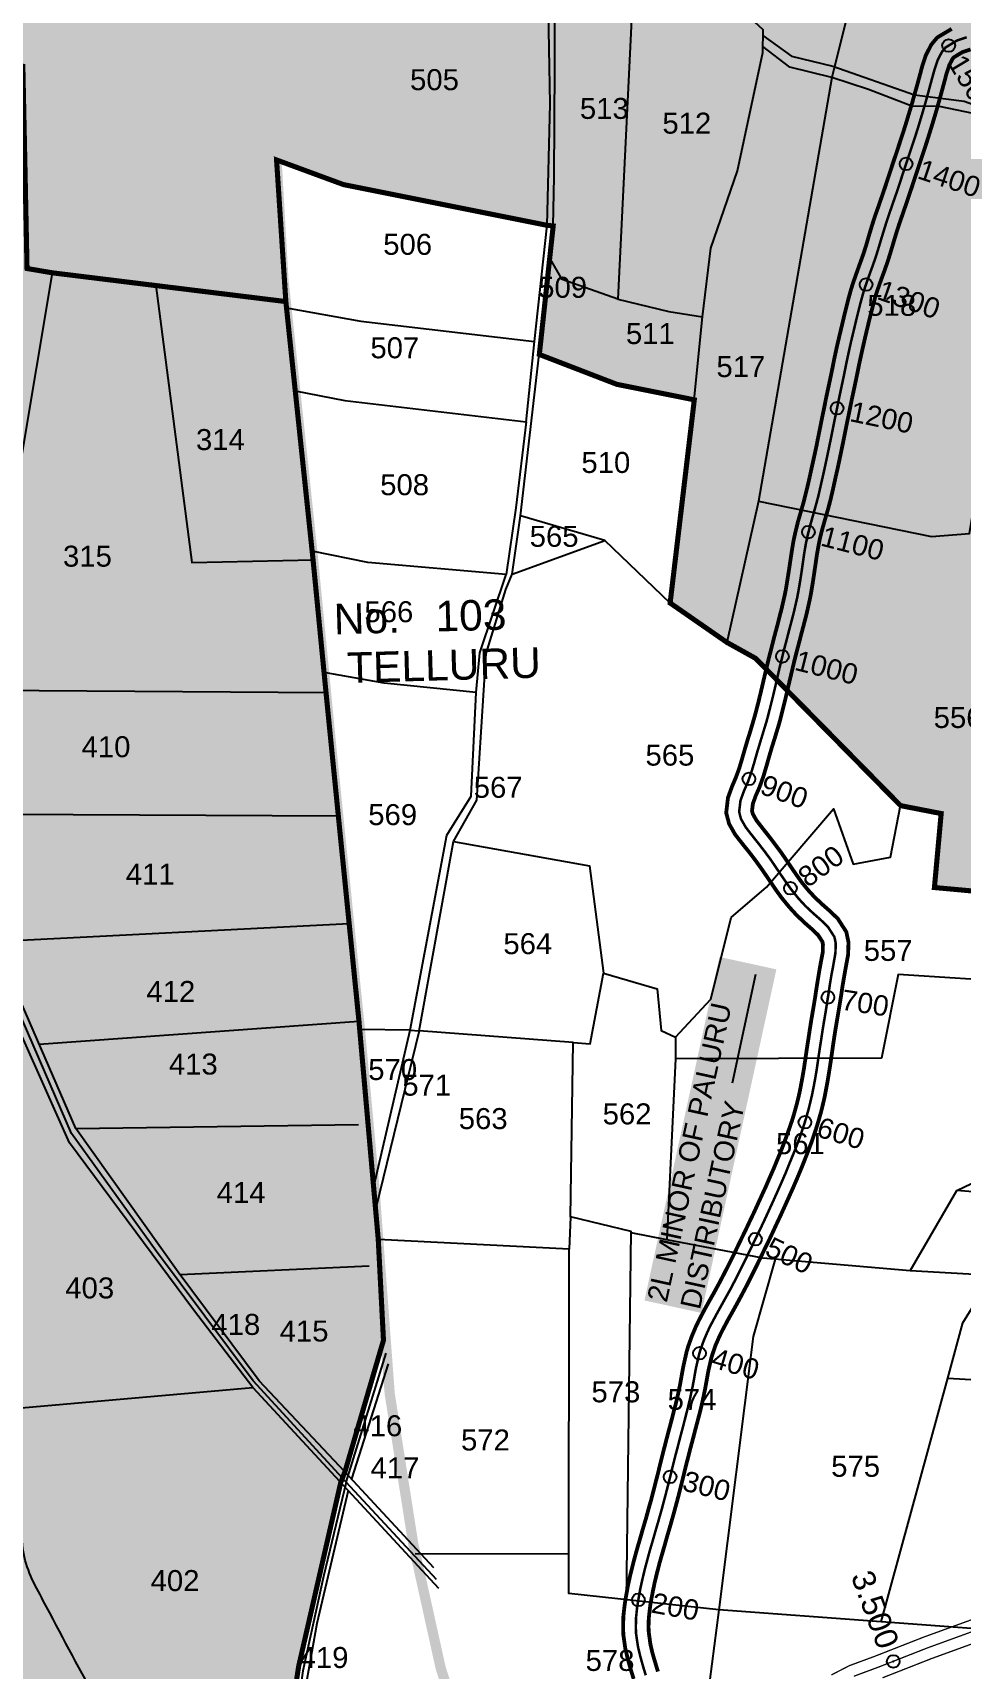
# Model space of a CAD drawing. Header units: inches. Extents: x 198958 to 218693, y 1596361 to 1611769.
# Drawn here: x 201588 to 202319, y 1604684 to 1605971 of the extents above; entities that cross this region are included whole.
import ezdxf
from ezdxf.enums import TextEntityAlignment as Align

# ---------------------------------------------------------------- set-up
doc = ezdxf.new("R2010")
doc.units = ezdxf.units.IN
doc.header["$LTSCALE"] = 15
doc.header["$MEASUREMENT"] = 0
doc.header["$PDMODE"] = 32
doc.header["$PDSIZE"] = 10
for name, pattern in [('ACAD_ISO02W100', [15, 12, -3]), ('ACAD_ISO03W100', [30, 12, -18]), ('HIDDEN2', [0.1875, 0.125, -0.0625])]:
    doc.linetypes.add(name, pattern=pattern)
for name, color, linetype in [('CANAL1', 7, 'Continuous'), ('CHANAGE', 1, 'Continuous'), ('CSMark', 72, 'Continuous'), ('PAPER SIZE', 5, 'Continuous'), ('PLOT NO', 7, 'Continuous'), ('PLOTS', 7, 'Continuous'), ('PLOTS NO', 7, 'Continuous'), ('ROADS', 1, 'Continuous'), ('STREAMS', 4, 'Continuous'), ('STRUCTURE', 5, 'Continuous'), ('text2', 7, 'Continuous'), ('VILLAGE BOUNDAY', 5, 'Continuous'), ('WUA-11', 3, 'Continuous')]:
    doc.layers.add(name, color=color, linetype=linetype)
doc.styles.get("Standard").update_dxf_attribs({"font": 'arial.ttf'})
doc.dimstyles.get("Standard").update_dxf_attribs({"dimtxt": 0.18, "dimasz": 0.18, "dimexe": 0.18, "dimexo": 0.0625, "dimgap": 0.09, "dimtad": 0, "dimtih": 1, "dimtoh": 1, "dimdec": 4, "dimzin": 0, "dimdsep": 46, "dimtxsty": 'Standard', "dimcen": 0.09, "dimadec": 0, "dimazin": 0, "dimtfac": 1, "dimtdec": 4, "dimtofl": 0, "dimtmove": 0, "dimatfit": 3, "dimfxl": 1, "dimtolj": 1, "dimtzin": 0, "dimarcsym": 0})
pattern_1 = [(45, (0, 0), (-0.088388347648, 0.088388347648), [])]

msp = doc.modelspace()

# ---------------------------------------------------------------- hatches: boundary and pattern name
at = {"layer": 'PLOTS NO', "true_color": 0x105689}
h = msp.add_hatch(color=146, dxfattribs=at)
h.dxf.hatch_style = 1
h.paths.add_polyline_path([(201787.6, 1605759.8), (201604.1, 1605782.4), (201584, 1605785.8), (201582.6, 1605854.4), (201580.7, 1605944.9), (201484.6, 1605960.8), (201386.5, 1605977), (201393.7, 1606089.6), (201229.7, 1606102.5), (201226.4, 1606220.5), (201220.2, 1606310), (201200.6, 1606363.3), (201204.8, 1606362.7), (201188.3, 1606431.2), (201137.8, 1606503.3), (201067.3, 1606524.9), (201035, 1606534.8), (201170.7, 1606508.5), (201286.5, 1606456.4), (201401.8, 1606405), (201503.4, 1606363.1), (201616.7, 1606309.7), (201761.7, 1606241.4), (201748.5, 1606525.3), (201738.6, 1606652.1), (201719.7, 1606886.8), (201718.9, 1606896.8), (201803.6, 1606925.7), (201916.9, 1606976.5), (201986.7, 1607005.4), (202011.7, 1607019), (202027.3, 1607025.6), (202048.8, 1607037.1), (202068.4, 1607038.6), (202104.1, 1607051.4), (202135.2, 1607062.5), (202172.8, 1607084.4), (202196.4, 1607095.5), (202254.2, 1607113.6), (202375.2, 1607155), (202495, 1607153.4), (202495.1, 1607161.4), (202500, 1607160.7), (202540, 1607155.1), (202597.5, 1607147.1), (202627.4, 1607068.6), (202665.9, 1606941.4), (202663.7, 1606830.3), (202669.9, 1606776.6), (202663.8, 1606776.6), (202665, 1606747.4), (202668.4, 1606667.2), (202674, 1606534.4), (202672.8, 1606525.1), (202694.9, 1606525.1), (202687.6, 1606455.7), (202453.8, 1606473.9), (202462.8, 1606416.6), (202476.2, 1606358.6), (202470.6, 1606359.2), (202402, 1606379.9), (202402.9, 1606314.9), (202402.3, 1606241.9), (202394.1, 1606245.1), (202387.8, 1606148.9), (202381.7, 1606056.4), (202370.7, 1605888.9), (202395.2, 1605871.6), (202417.5, 1605853.1), (202455.3, 1605827.5), (202458.6, 1605825.3), (202458.7, 1605826), (202533.7, 1605822.6), (202648.9, 1605813.1), (202757.2, 1605798.6), (202776.7, 1605796.1), (202838, 1605788), (202854.1, 1605783.7), (202865.4, 1605780.7), (202862.8, 1605775.3), (202814.5, 1605674.5), (202703.5, 1605443), (202663.1, 1605365.1), (202637.5, 1605324.3), (202574.9, 1605182.9), (202570.3, 1605176), (202551.3, 1605139.5), (202485, 1605149.1), (202461.4, 1605159.5), (202429.7, 1605173.2), (202420.2, 1605168.2), (202419.4, 1605270.9), (202368.9, 1605292.4), (202297.8, 1605298.9), (202303.1, 1605357.1), (202271.2, 1605363.3), (202157.1, 1605479.2), (202134.6, 1605491.7), (202089.9, 1605522.7), (202108.9, 1605682.5), (202048, 1605694.7), (201987, 1605718.2), (201997.9, 1605819.3), (201993.1, 1605819.8), (201833, 1605851.8), (201780.3, 1605871.2)])
at = {"layer": 'PLOTS NO', "true_color": 0xa953a0}
h = msp.add_hatch(dxfattribs=at)
h.set_pattern_fill('ANSI31', color=215)
h.set_pattern_definition(pattern_1)
h.paths.add_polyline_path([(200669.6, 1604725.3), (200640, 1604936.4), (200614.1, 1604990.9), (200612.5, 1604994.4), (200594.5, 1605001.7), (200603, 1605040.8), (200630.5, 1605092.8), (200634.7, 1605141.6), (200620.4, 1605231.6), (200664.8, 1605183.8), (200661.9, 1605224.7), (200654.7, 1605292.6), (200630.9, 1605332.3), (200626.2, 1605369.8), (200599.5, 1605459.7), (200586.1, 1605543), (200576.3, 1605581.9), (200579, 1605637.5), (200607.6, 1605709.2), (200597.8, 1605812), (200604.8, 1605829.6), (200609.9, 1605897.4), (200594.7, 1605947.7), (200584.1, 1606001.2), (200567.7, 1606040.7), (200617.8, 1606151.4), (200637.8, 1606194.2), (200684.9, 1606400.6), (200697.3, 1606443.9), (200717.7, 1606460.5), (200794.9, 1606451.2), (200840.6, 1606445.7), (200869.3, 1606442.3), (200876.6, 1606441.4), (200968.2, 1606525.2), (200995.3, 1606528.8), (201055.4, 1606489.3), (201076, 1606474.4), (201096.6, 1606443.9), (201109.1, 1606428.3), (201137.5, 1606424), (201162.3, 1606401.6), (201191.7, 1606369.5), (201194.7, 1606366.9), (201187, 1606365), (201204.8, 1606362.7), (201220.2, 1606310), (201226.4, 1606220.5), (201229.7, 1606102.5), (201393.7, 1606089.6), (201386.5, 1605977), (201484.6, 1605960.8), (201580.7, 1605944.9), (201582.6, 1605854.4), (201584, 1605785.8), (201604.1, 1605782.4), (201685.4, 1605772.4), (201787.6, 1605759.8), (201809, 1605556.7), (201819.2, 1605452.3), (201828.9, 1605355.2), (201845.1, 1605193.9), (201860.3, 1605022), (201864.4, 1604942.8), (201834.1, 1604839.4), (201830.8, 1604830.9), (201797.7, 1604686.4), (201779.7, 1604569.4), (201777.7, 1604555.9), (201763, 1604460.3), (201760.4, 1604436.4), (201730.7, 1604444.1), (201633.8, 1604464.2), (201593.5, 1604474.7), (201530.4, 1604501.6), (201487.4, 1604520.6), (201462.8, 1604544.5), (201407.3, 1604652.3), (201295.4, 1604657.7), (201263.6, 1604661.7), (201219.8, 1604668.1), (201071.5, 1604695.1), (200985.8, 1604699.4), (200828, 1604719.1), (200809.3, 1604701.4)])
at = {"layer": 'PLOTS NO', "true_color": 0x58ba48}
h = msp.add_hatch(dxfattribs=at)
h.set_pattern_fill('ANSI31', color=85)
h.set_pattern_definition(pattern_1)
edge = h.paths.add_edge_path()
edge.add_line((200568.4, 1603728.4), (200599.9, 1603803.1))
edge.add_line((200599.9, 1603803.1), (200602.9, 1603808.1))
edge.add_line((200602.9, 1603808.1), (200604.8, 1603818.3))
edge.add_line((200604.8, 1603818.3), (200605.2, 1603826.2))
edge.add_line((200605.2, 1603826.2), (200599.4, 1603856.3))
edge.add_line((200599.4, 1603856.3), (200605.3, 1603899.6))
edge.add_line((200605.3, 1603899.6), (200606.4, 1603911.4))
edge.add_line((200606.4, 1603911.4), (200602.4, 1603918.7))
edge.add_line((200602.4, 1603918.7), (200599.7, 1603920.5))
edge.add_line((200599.7, 1603920.5), (200604.4, 1603941.5))
edge.add_line((200604.4, 1603941.5), (200583, 1604238.1))
edge.add_line((200583, 1604238.1), (200575.4, 1604251.6))
edge.add_line((200575.4, 1604251.6), (200577.2, 1604319.7))
edge.add_line((200577.2, 1604319.7), (200581.1, 1604320.3))
edge.add_line((200581.1, 1604320.3), (200586.9, 1604388.9))
edge.add_line((200586.9, 1604388.9), (200530.5, 1604393.4))
edge.add_line((200530.5, 1604393.4), (200534.8, 1604492.6))
edge.add_line((200534.8, 1604492.6), (200533.6, 1604593.1))
edge.add_line((200533.6, 1604593.1), (200548.7, 1604743.6))
edge.add_line((200548.7, 1604743.6), (200642.5, 1604729.9))
edge.add_line((200642.5, 1604729.9), (200809.3, 1604701.4))
edge.add_line((200809.3, 1604701.4), (200828, 1604719.1))
edge.add_line((200828, 1604719.1), (200985.8, 1604699.4))
edge.add_line((200985.8, 1604699.4), (201071.5, 1604695.1))
edge.add_line((201071.5, 1604695.1), (201294.6, 1604657.1))
edge.add_line((201294.6, 1604657.1), (201407.8, 1604653.1))
edge.add_line((201407.8, 1604653.1), (201463.1, 1604545))
edge.add_line((201463.1, 1604545), (201486.8, 1604520.1))
edge.add_line((201486.8, 1604520.1), (201528, 1604502.3))
edge.add_line((201528, 1604502.3), (201591.6, 1604474.8))
edge.add_line((201591.6, 1604474.8), (201726.6, 1604446.5))
edge.add_line((201726.6, 1604446.5), (201763.4, 1604425))
edge.add_line((201763.4, 1604425), (201789.3, 1604412.9))
edge.add_line((201789.3, 1604412.9), (201800.5, 1604311.8))
edge.add_line((201800.5, 1604311.8), (201799.4, 1604302.4))
edge.add_line((201799.4, 1604302.4), (201751.4, 1604314.8))
edge.add_line((201751.4, 1604314.8), (201724, 1604196.8))
edge.add_line((201724, 1604196.8), (201716, 1604170))
edge.add_line((201716, 1604170), (201681.1, 1604176.1))
edge.add_line((201681.1, 1604176.1), (201672.4, 1604106.5))
edge.add_line((201672.4, 1604106.5), (201662.3, 1604050.7))
edge.add_line((201662.3, 1604050.7), (201653.4, 1603998.3))
edge.add_line((201653.4, 1603998.3), (201619, 1603953))
edge.add_line((201619, 1603953), (201598.9, 1603888.4))
edge.add_line((201598.9, 1603888.4), (201566.6, 1603764.8))
edge.add_line((201566.6, 1603764.8), (201410.8, 1603786.7))
edge.add_line((201410.8, 1603786.7), (201393.5, 1603788.6))
edge.add_line((201393.5, 1603788.6), (201301.3, 1603808.7))
edge.add_line((201301.3, 1603808.7), (201301.2, 1603808.7))
edge.add_line((201301.2, 1603808.7), (201296.7, 1603810.5))
edge.add_line((201296.7, 1603810.5), (201265.4, 1603823))
edge.add_line((201265.4, 1603823), (201093.8, 1603860.6))
edge.add_line((201093.8, 1603860.6), (201018.6, 1603873.6))
edge.add_line((201018.6, 1603873.6), (201004.8, 1603774.2))
edge.add_line((201004.8, 1603774.2), (200996.4, 1603705.2))
edge.add_line((200996.4, 1603705.2), (200932.1, 1603710.4))
edge.add_line((200932.1, 1603710.4), (200921.2, 1603693.4))
edge.add_line((200921.2, 1603693.4), (200569.6, 1603729.8))

# ---------------------------------------------------------------- linework, layer by layer
at = {"layer": 'CANAL1', "color": 200, "linetype": 'ByBlock', "ltscale": 40, "const_width": 3}
for points in [[(202061.2, 1604676.4), (202058.6, 1604684.9), (202056.7, 1604691.7), (202054.7, 1604699.9), (202053.1, 1604711.1), (202052.9, 1604717), (202053.1, 1604725.4), (202054, 1604733.7), (202054.7, 1604738.5), (202056.7, 1604749.7), (202058.4, 1604757.5), (202060.3, 1604765.2), (202062.3, 1604772.9), (202064.4, 1604780.4), (202066.6, 1604787.9), (202068.7, 1604795.3), (202070.9, 1604802.7), (202073.5, 1604812.2), (202075, 1604817.4), (202076.9, 1604824.8), (202078.8, 1604832.2), (202080.7, 1604839.7), (202082.5, 1604847.2), (202084.4, 1604854.7), (202085.9, 1604860.5), (202088.3, 1604869.8), (202090.3, 1604877.2), (202092.2, 1604884.6), (202094.1, 1604892), (202095.9, 1604899.3), (202097.8, 1604908.4), (202098.8, 1604914.1), (202100.2, 1604921.9), (202102.8, 1604933.5), (202104.1, 1604938), (202106.9, 1604945.8), (202110.1, 1604953.4), (202112.6, 1604958.6), (202117.5, 1604967.9), (202121.3, 1604974.7), (202124.8, 1604980.9), (202128.7, 1604988.1), (202132.2, 1604994.8), (202135.7, 1605001.6), (202139.1, 1605008.4), (202142.4, 1605015.3), (202147.1, 1605025), (202149.1, 1605029.1), (202152.4, 1605036.1), (202155.7, 1605043), (202158.9, 1605050), (202162.1, 1605057), (202165.3, 1605063.9), (202168.3, 1605070.9), (202171.4, 1605077.9), (202174.3, 1605085), (202177.5, 1605092.7), (202179.9, 1605099.1), (202182.5, 1605106.1), (202185.8, 1605115.6), (202187.2, 1605120.2), (202189.2, 1605127.4), (202191, 1605134.6), (202191.9, 1605138.6), (202193.9, 1605149.2), (202195.2, 1605156.7), (202196.3, 1605164.2), (202197.4, 1605171.8), (202198.6, 1605179.5), (202199.8, 1605187.5), (202201, 1605195), (202202.3, 1605202.6), (202203.9, 1605212.2), (202204.7, 1605217.6), (202205.9, 1605225.2), (202207.2, 1605233), (202207.9, 1605237.1), (202210, 1605248.2), (202210.1, 1605254), (202209.7, 1605256.3), (202206.2, 1605261.6), (202201.5, 1605266.1), (202195.9, 1605271), (202189.3, 1605277.3), (202183.7, 1605283.4), (202177.7, 1605290.7), (202173.7, 1605296.2), (202169.2, 1605302.8), (202163.2, 1605311.6), (202160.6, 1605315.3), (202156.3, 1605321.2), (202151.7, 1605327.2), (202148.5, 1605331.1), (202141.1, 1605340.5), (202136.3, 1605349), (202134, 1605357.6), (202135.4, 1605369.6), (202138.6, 1605378.4), (202141.7, 1605385.7), (202144.3, 1605392.8), (202146.4, 1605399.8), (202148.9, 1605408.6), (202150.7, 1605414.6), (202153, 1605421.9), (202156.1, 1605432.5), (202157.2, 1605436.5), (202159.1, 1605443.8), (202160.9, 1605451.2), (202162.1, 1605456.3), (202164.4, 1605466.2), (202166.2, 1605473.8), (202167.9, 1605480.7), (202170, 1605488.9), (202171.9, 1605496.4), (202174.2, 1605505), (202175.8, 1605511.3), (202177.7, 1605518.7), (202180, 1605528.8), (202180.9, 1605533.2), (202182.1, 1605540.6), (202183.3, 1605548.1), (202184, 1605552.9), (202185.6, 1605563.5), (202186.9, 1605571.4), (202188.4, 1605578.3), (202190.6, 1605587.2), (202192.8, 1605594.7), (202195.1, 1605602.8), (202196.7, 1605609.3), (202198.5, 1605616.7), (202200.7, 1605626.6), (202201.8, 1605631.6), (202203.5, 1605639.2), (202205.1, 1605646.7), (202205.9, 1605650.9), (202208.1, 1605661.7), (202209.6, 1605669.3), (202210.9, 1605675.4), (202212.7, 1605684.5), (202214.3, 1605692), (202216, 1605699.9), (202217.5, 1605707.1), (202219, 1605714.7), (202221.1, 1605724.5), (202222.4, 1605730), (202224.2, 1605737.6), (202226, 1605745.1), (202226.9, 1605749.1), (202229.7, 1605760.3), (202231.8, 1605768), (202233.6, 1605773.9), (202236.9, 1605783.3), (202239.5, 1605790.5), (202242, 1605797.5), (202244.3, 1605804.7), (202246.4, 1605812.1), (202249.2, 1605821.3), (202251.1, 1605827.1), (202253.7, 1605834.5), (202257.4, 1605845.2), (202258.7, 1605849), (202261.1, 1605856.3), (202263.5, 1605863.6), (202265.2, 1605868.8), (202268.4, 1605878.3), (202270.8, 1605885.6), (202273.1, 1605892.5), (202275.5, 1605900.2), (202277.7, 1605907.5), (202280.3, 1605916.1), (202281.9, 1605922), (202284, 1605929.3), (202286.9, 1605940), (202288.2, 1605944.9), (202291, 1605953.5), (202295.4, 1605962), (202300, 1605967.5), (202311.4, 1605974.3)], [(202080.3, 1604682.2), (202077.8, 1604690.5), (202076, 1604696.7), (202074.4, 1604703.6), (202073.1, 1604713), (202072.9, 1604717.1), (202073.1, 1604724.1), (202073.9, 1604731.2), (202074.4, 1604735.3), (202076.4, 1604745.8), (202077.9, 1604753), (202079.7, 1604760.3), (202081.6, 1604767.7), (202083.7, 1604775), (202085.8, 1604782.3), (202087.9, 1604789.8), (202090.1, 1604797.2), (202092.8, 1604806.8), (202094.3, 1604812.3), (202096.3, 1604819.8), (202098.2, 1604827.4), (202100.1, 1604834.9), (202101.9, 1604842.4), (202103.8, 1604849.8), (202105.2, 1604855.4), (202107.7, 1604864.7), (202109.6, 1604872.1), (202111.6, 1604879.6), (202113.6, 1604887.2), (202115.4, 1604894.9), (202117.4, 1604904.5), (202118.5, 1604910.5), (202119.8, 1604917.9), (202122.2, 1604928.5), (202123.2, 1604931.8), (202125.5, 1604938.6), (202128.4, 1604945.2), (202130.5, 1604949.6), (202135.1, 1604958.3), (202138.8, 1604964.9), (202142.3, 1604971.2), (202146.3, 1604978.6), (202150, 1604985.6), (202153.5, 1604992.6), (202157, 1604999.5), (202160.4, 1605006.5), (202165.1, 1605016.3), (202167.2, 1605020.5), (202170.5, 1605027.5), (202173.8, 1605034.6), (202177.1, 1605041.6), (202180.3, 1605048.7), (202183.5, 1605055.8), (202186.7, 1605062.9), (202189.8, 1605070.1), (202192.8, 1605077.3), (202196, 1605085.3), (202198.6, 1605091.9), (202201.4, 1605099.4), (202204.8, 1605109.4), (202206.4, 1605114.6), (202208.6, 1605122.3), (202210.5, 1605130.1), (202211.5, 1605134.5), (202213.6, 1605145.7), (202214.9, 1605153.5), (202216.1, 1605161.2), (202217.2, 1605168.9), (202218.3, 1605176.5), (202219.5, 1605184.4), (202220.7, 1605191.7), (202222, 1605199.3), (202223.6, 1605209), (202224.5, 1605214.5), (202225.6, 1605222), (202226.9, 1605229.5), (202227.6, 1605233.5), (202229.9, 1605246.1), (202230.2, 1605255.8), (202228.5, 1605264), (202221.8, 1605274.4), (202215, 1605280.9), (202209.3, 1605285.9), (202203.6, 1605291.3), (202198.8, 1605296.5), (202193.5, 1605302.9), (202190, 1605307.8), (202185.7, 1605314), (202179.6, 1605323), (202176.9, 1605326.9), (202172.2, 1605333.2), (202167.4, 1605339.5), (202164.2, 1605343.5), (202157.8, 1605351.7), (202155, 1605356.7), (202154.3, 1605359.1), (202155, 1605364.9), (202157.2, 1605371), (202160.4, 1605378.3), (202163.3, 1605386.5), (202165.6, 1605394.2), (202168.1, 1605403), (202169.8, 1605408.8), (202172.1, 1605416.1), (202175.4, 1605427), (202176.6, 1605431.3), (202178.5, 1605438.9), (202180.4, 1605446.6), (202181.6, 1605451.7), (202183.9, 1605461.6), (202185.7, 1605469.1), (202187.3, 1605475.9), (202189.3, 1605483.9), (202191.3, 1605491.4), (202193.5, 1605499.9), (202195.2, 1605506.3), (202197.2, 1605514), (202199.6, 1605524.7), (202200.6, 1605529.6), (202201.9, 1605537.4), (202203.1, 1605545.2), (202203.8, 1605550), (202205.3, 1605560.4), (202206.6, 1605567.7), (202207.8, 1605573.8), (202209.9, 1605582), (202212, 1605589.3), (202214.4, 1605597.5), (202216.2, 1605604.5), (202218, 1605612.2), (202220.2, 1605622.3), (202221.4, 1605627.4), (202223, 1605634.9), (202224.6, 1605642.5), (202225.5, 1605646.9), (202227.7, 1605657.8), (202229.2, 1605665.3), (202230.5, 1605671.4), (202232.3, 1605680.4), (202233.9, 1605687.9), (202235.6, 1605695.9), (202237.1, 1605703.1), (202238.6, 1605710.6), (202240.7, 1605720.2), (202241.9, 1605725.5), (202243.6, 1605733), (202245.4, 1605740.4), (202246.3, 1605744.3), (202249.1, 1605755.3), (202251, 1605762.5), (202252.6, 1605767.7), (202255.7, 1605776.5), (202258.4, 1605783.8), (202261, 1605791.2), (202263.4, 1605798.9), (202265.6, 1605806.3), (202268.3, 1605815.3), (202270.1, 1605820.8), (202272.6, 1605828), (202276.3, 1605838.7), (202277.6, 1605842.7), (202280.1, 1605850), (202282.5, 1605857.4), (202284.2, 1605862.5), (202287.4, 1605872), (202289.8, 1605879.3), (202292.1, 1605886.3), (202294.6, 1605894.3), (202296.9, 1605901.8), (202299.5, 1605910.5), (202301.2, 1605916.6), (202303.3, 1605924.1), (202306.2, 1605934.8), (202307.3, 1605939.1), (202309.5, 1605945.8), (202312.2, 1605950.9), (202313.2, 1605952), (202319.8, 1605956), (202326.2, 1605958.1)]]:
    msp.add_lwpolyline(points, dxfattribs=at)
at = {"layer": 'CANAL1', "color": 1, "linetype": 'HIDDEN2', "ltscale": 40, "const_width": 2}
msp.add_lwpolyline([(202070.7, 1604679.3), (202068.2, 1604687.7), (202066.4, 1604694.2), (202064.6, 1604701.7), (202063.1, 1604712), (202062.9, 1604717), (202063.1, 1604724.7), (202063.9, 1604732.5), (202064.6, 1604736.9), (202066.5, 1604747.7), (202068.2, 1604755.3), (202070, 1604762.8), (202072, 1604770.3), (202074, 1604777.7), (202076.2, 1604785.1), (202078.3, 1604792.5), (202080.5, 1604800), (202083.2, 1604809.5), (202084.6, 1604814.8), (202086.6, 1604822.3), (202088.5, 1604829.8), (202090.4, 1604837.3), (202092.2, 1604844.8), (202094.1, 1604852.3), (202095.6, 1604857.9), (202098, 1604867.2), (202100, 1604874.7), (202101.9, 1604882.1), (202103.8, 1604889.6), (202105.6, 1604897.1), (202107.6, 1604906.5), (202108.7, 1604912.3), (202110, 1604919.9), (202112.5, 1604931), (202113.6, 1604934.9), (202116.2, 1604942.2), (202119.2, 1604949.3), (202121.5, 1604954.1), (202126.3, 1604963.1), (202130, 1604969.8), (202133.5, 1604976.1), (202137.5, 1604983.3), (202141.1, 1604990.2), (202144.6, 1604997.1), (202148, 1605004), (202151.4, 1605010.9), (202156.1, 1605020.6), (202158.1, 1605024.8), (202161.5, 1605031.8), (202164.8, 1605038.8), (202168, 1605045.8), (202171.2, 1605052.8), (202174.4, 1605059.9), (202177.5, 1605066.9), (202180.6, 1605074), (202183.5, 1605081.2), (202186.7, 1605089), (202189.3, 1605095.5), (202192, 1605102.7), (202195.3, 1605112.5), (202196.8, 1605117.4), (202198.9, 1605124.8), (202200.7, 1605132.3), (202201.7, 1605136.6), (202203.8, 1605147.5), (202205.1, 1605155.1), (202206.2, 1605162.7), (202207.3, 1605170.3), (202208.5, 1605178), (202209.7, 1605185.9), (202210.9, 1605193.3), (202212.2, 1605200.9), (202213.7, 1605210.6), (202214.6, 1605216.1), (202215.7, 1605223.6), (202217, 1605231.3), (202217.8, 1605235.3), (202219.9, 1605247.2), (202220.2, 1605254.9), (202219.1, 1605260.1), (202214, 1605268), (202208.3, 1605273.5), (202202.6, 1605278.5), (202196.4, 1605284.3), (202191.2, 1605289.9), (202185.6, 1605296.8), (202181.8, 1605302), (202177.4, 1605308.4), (202171.4, 1605317.3), (202168.8, 1605321.1), (202164.3, 1605327.2), (202159.5, 1605333.4), (202156.4, 1605337.3), (202149.5, 1605346.1), (202145.6, 1605352.9), (202144.2, 1605358.4), (202145.2, 1605367.2), (202147.9, 1605374.7), (202151.1, 1605382), (202153.8, 1605389.6), (202156, 1605397), (202158.5, 1605405.8), (202160.3, 1605411.7), (202162.5, 1605419), (202165.8, 1605429.8), (202166.9, 1605433.9), (202168.8, 1605441.4), (202170.7, 1605448.9), (202171.9, 1605454), (202174.2, 1605463.9), (202175.9, 1605471.4), (202177.6, 1605478.3), (202179.6, 1605486.4), (202181.6, 1605493.9), (202183.8, 1605502.5), (202185.5, 1605508.8), (202187.4, 1605516.3), (202189.8, 1605526.7), (202190.7, 1605531.4), (202192, 1605539), (202193.2, 1605546.6), (202193.9, 1605551.4), (202195.4, 1605561.9), (202196.7, 1605569.6), (202198.1, 1605576), (202200.3, 1605584.6), (202202.4, 1605592), (202204.7, 1605600.2), (202206.5, 1605606.9), (202208.2, 1605614.4), (202210.5, 1605624.5), (202211.6, 1605629.5), (202213.2, 1605637), (202214.8, 1605644.6), (202215.7, 1605648.9), (202217.9, 1605659.7), (202219.4, 1605667.3), (202220.7, 1605673.4), (202222.5, 1605682.4), (202224.1, 1605690), (202225.8, 1605697.9), (202227.3, 1605705.1), (202228.8, 1605712.7), (202230.9, 1605722.4), (202232.1, 1605727.8), (202233.9, 1605735.3), (202235.7, 1605742.8), (202236.6, 1605746.7), (202239.4, 1605757.8), (202241.4, 1605765.2), (202243.1, 1605770.8), (202246.3, 1605779.9), (202248.9, 1605787.1), (202251.5, 1605794.4), (202253.8, 1605801.8), (202256, 1605809.2), (202258.8, 1605818.3), (202260.6, 1605823.9), (202263.1, 1605831.3), (202266.8, 1605842), (202268.2, 1605845.8), (202270.6, 1605853.2), (202273, 1605860.5), (202274.7, 1605865.7), (202277.9, 1605875.2), (202280.3, 1605882.5), (202282.6, 1605889.4), (202285.1, 1605897.2), (202287.3, 1605904.6), (202289.9, 1605913.3), (202291.6, 1605919.3), (202293.6, 1605926.7), (202296.5, 1605937.4), (202297.8, 1605942), (202300.3, 1605949.6), (202303.8, 1605956.4), (202306.6, 1605959.7), (202315.6, 1605965.2), (202323.2, 1605967.7)], dxfattribs=at)
at = {"layer": 'CANAL1', "color": 200, "const_width": 1}
for points in [[(202216.7, 1604679.5), (202230.8, 1604686.8), (202250.6, 1604694.1), (202289.1, 1604709.2), (202332.9, 1604725.1)], [(202216.7, 1604679.5), (202230.8, 1604686.8), (202250.6, 1604694.1), (202289.1, 1604709.2), (202332.9, 1604725.1)], [(202257, 1604677.3), (202295.5, 1604692.4), (202339, 1604708.2)], [(202257, 1604677.3), (202295.5, 1604692.4), (202339, 1604708.2)]]:
    msp.add_lwpolyline(points, dxfattribs=at)
at = {"layer": 'CANAL1', "color": 1, "linetype": 'HIDDEN2', "ltscale": 4, "const_width": 1}
msp.add_lwpolyline([(202234.4, 1604678.5), (202253.8, 1604685.7), (202292.3, 1604700.8), (202336, 1604716.7)], dxfattribs=at)
msp.add_lwpolyline([(202234.4, 1604678.5), (202253.8, 1604685.7), (202292.3, 1604700.8), (202336, 1604716.7)], dxfattribs=at)
at = {"layer": 'CHANAGE'}
for p in [(202309, 1605961.2), (202275.5, 1605868.1), (202244, 1605773.2), (202221.2, 1605675.9), (202198.7, 1605578.5), (202178.2, 1605480.7), (202151.9, 1605384.3), (202184.5, 1605298.3), (202214, 1605212.5), (202195.9, 1605114.3), (202156.9, 1605022.3), (202113, 1604932.6), (202089.9, 1604835.3), (202064.9, 1604738.6)]:
    msp.add_point(p, dxfattribs=at)
at = {"layer": 'PLOTS'}
for points in [[(201892.6, 1605186.1), (201919.5, 1605335.2), (201937.9, 1605367.7), (201945.3, 1605483.1), (201960.7, 1605533.3), (201965.7, 1605545.3), (201972.2, 1605591.4), (201987, 1605718.2), (201995.7, 1605793.2), (201997.9, 1605819.3), (201998.8, 1605858), (201999.1, 1605944.4), (201999.4, 1606018.2), (202034, 1606069.7), (202048.6, 1606100.2), (202069.8, 1606204.2), (202081.8, 1606245.5), (202111, 1606371.5), (202133.1, 1606436.2), (202161, 1606517.6)], [(201976.7, 1605665), (201983.2, 1605728.5), (201993.1, 1605819.8), (201995.5, 1605915.3), (201993.9, 1606002.7), (201994.1, 1606021.4), (202034.4, 1606080.2), (202043.2, 1606100.8), (202062.7, 1606195.9), (202070.9, 1606223.5), (202078.3, 1606248.1), (202090.2, 1606309.4), (202101.4, 1606382.6), (202134.5, 1606464), (202148.9, 1606517.6)], [(202303.1, 1606201.5), (202275.3, 1606170.1), (202217, 1605936.1), (202184, 1605944.3), (202162.9, 1605960.5)], [(202048.7, 1605761.8), (202088.8, 1605752), (202115.3, 1605747.7), (202121.9, 1605801.8), (202142.8, 1605862.7), (202162.8, 1605955.7), (202163, 1605973.5), (202146.6, 1605988.8), (202120.3, 1606046.4)], [(202060.9, 1606008.8), (202048.7, 1605761.8), (202005, 1605777.1), (201995.7, 1605793.2)], [(202162.9, 1605969.1), (202185.4, 1605952.9), (202218, 1605945), (202282.2, 1605922.4), (202321.1, 1605917.4), (202348.3, 1605907.8), (202370.7, 1605888.9), (202395.2, 1605871.6), (202417.5, 1605853.1), (202458.6, 1605825.3), (202457.5, 1605679.9), (202459.2, 1605514.9), (202477, 1605424.3), (202492.6, 1605364.7), (202522.7, 1605278.6), (202550.3, 1605221), (202590.6, 1605158.5), (202622.8, 1605110.1)], [(202217, 1605936.1), (202159.5, 1605602.7), (202134.6, 1605491.7), (202089.9, 1605522.7), (202038.5, 1605571.9), (201972.2, 1605591.4)], [(202159.5, 1605602.7), (202295.5, 1605574.9), (202325.3, 1605577.3), (202349.2, 1605723.4), (202355.4, 1605895.1), (202342.2, 1605904.8), (202301.9, 1605913.3), (202280.1, 1605913.5), (202246, 1605926.6), (202217, 1605936.1)], [(201780.3, 1605871.2), (201833, 1605851.8), (201993.1, 1605819.8)], [(201788.1, 1605755), (201846.7, 1605744.4), (201983.2, 1605728.5)], [(202108.9, 1605682.5), (202115.3, 1605747.7)], [(201987, 1605718.2), (202048, 1605694.7), (202108.9, 1605682.5), (202089.9, 1605522.7)], [(201795, 1605689.5), (201833.9, 1605682.1), (201976.7, 1605665.1), (201968.5, 1605597.6), (201960.8, 1605545)], [(201965.7, 1605545.3), (202038.5, 1605571.9)], [(201937.4, 1605452.2), (201940.2, 1605483.6), (201960.8, 1605545), (201852.2, 1605554.6), (201808.4, 1605563.5)], [(202094.1, 1605181.1), (202121.9, 1605211.1), (202137.8, 1605275.3), (202165.6, 1605299.2), (202218.3, 1605360.8), (202233.9, 1605317.4), (202263.2, 1605322.7), (202271.2, 1605363.3), (202157.1, 1605479.2), (202134.6, 1605491.7)], [(201885.3, 1605186.8), (201914.3, 1605340), (201933.5, 1605370.8), (201937.4, 1605452.2), (201865, 1605459.6), (201817.7, 1605468.1)], [(202271.2, 1605363.3), (202303.1, 1605357.1), (202297.8, 1605298.9), (202368.9, 1605292.4), (202419.4, 1605270.9), (202420.3, 1605371.2), (202482.9, 1605361.7), (202487.4, 1605361.1)], [(201919.5, 1605335.2), (202026.4, 1605315.9), (202037.4, 1605231.6)], [(202013.6, 1605177), (202027, 1605176), (202037.4, 1605231.6), (202079.8, 1605219.2), (202082.8, 1605186.4), (202094.1, 1605181.1), (202094, 1605164.1)], [(202278.6, 1604997.3), (202315.4, 1605060.6), (202338.6, 1605071.7), (202366.7, 1605101.9), (202376, 1605119), (202389.5, 1605172.6), (202389.7, 1605197.4), (202367, 1605224.1), (202269.3, 1605230.4), (202256.1, 1605164.6), (202094, 1605164.1), (202087.3, 1605021.8)], [(201857.1, 1605064.9), (201885.3, 1605186.8), (201845.8, 1605187.1)], [(202011.5, 1605039.8), (202013.6, 1605177), (201892.6, 1605186.1), (201858.4, 1605046.7)], [(201885.3, 1605186.8), (201892.6, 1605186.1)], [(202516.8, 1605053.6), (202480.5, 1605010.7), (202377.5, 1605055.4), (202315.4, 1605060.6)], [(202055.5, 1604738.7), (202059.2, 1605028.4), (202011.5, 1605039.8), (202010.6, 1605014.4)], [(202255.9, 1604721.3), (202308.3, 1604913), (202320.2, 1604956.5), (202343.3, 1604993.8), (202278.6, 1604997.3), (202162.7, 1605007.3), (202087.3, 1605021.8), (202059.2, 1605027.2)], [(202128.3, 1604730.8), (202010.3, 1604743.6), (202010.6, 1605014.4), (201860.3, 1605022)], [(202172.4, 1605006.5), (202155.2, 1604945.8), (202128.3, 1604730.8)], [(202308.3, 1604913), (202380.9, 1604908.9), (202444.9, 1604880.1), (202439.4, 1604805.3)], [(201889.4, 1604775.1), (202010.3, 1604774.9)], [(202417, 1604704.3), (202383.6, 1604711.8), (202128.3, 1604730.8), (202113.5, 1604617.4)]]:
    msp.add_lwpolyline(points, dxfattribs=at)
at = {"layer": 'PLOTS', "color": 0}
for points in [[(201453.8, 1605497.6), (201553.3, 1605481.3), (201604.1, 1605782.4), (201584, 1605785.8), (201580.7, 1605944.9), (201324.9, 1605987.1), (201321.4, 1605966), (201224.1, 1605974), (201223.2, 1605962.8), (201237.8, 1605883.8), (201243.3, 1605849.2)], [(201904, 1604763.7), (201834.1, 1604839.4), (201766.7, 1604910.9), (201702.8, 1604996.3), (201622.3, 1605109.3), (201558.5, 1605256.3), (201516.4, 1605354.6), (201480.4, 1605454.6), (201453.8, 1605497.6), (201374, 1605578.7), (201243.3, 1605849.2), (201174.3, 1605852.5)], [(201604.1, 1605782.4), (201787.6, 1605759.8)], [(201685.4, 1605772.4), (201713.6, 1605554.5), (201809, 1605556.7)], [(201761.7, 1604905.6), (201715, 1604966.8), (201617.4, 1605098.2), (201580.1, 1605181.7), (201550.8, 1605258.5), (201516.2, 1605336.4), (201473.4, 1605455.9), (201441.1, 1605499.6), (201364.4, 1605576), (201290.3, 1605735.2)], [(201480.4, 1605454.6), (201819.2, 1605452.3)], [(201515.6, 1605357), (201828.9, 1605355.2)], [(201837.4, 1605270.4), (201558.5, 1605256.3)], [(201593.5, 1605175.7), (201845.1, 1605193.9)], [(201622.3, 1605109.3), (201844.7, 1605112.4)], [(201853.1, 1605001.2), (201704.4, 1604994.2)], [(201834.1, 1604839.4), (201864.4, 1604942.8)], [(201868, 1604924.2), (201839.3, 1604833.7)], [(201573.5, 1604889), (201761.7, 1604905.6), (201907.7, 1604747.9)], [(201759.2, 1604435.6), (201797.7, 1604686.4), (201830.8, 1604830.9)], [(201836.6, 1604824.7), (201812, 1604719.9), (201802.8, 1604668.6), (201770.2, 1604432.4)]]:
    msp.add_lwpolyline(points, dxfattribs=at)
at = {"layer": 'ROADS', "linetype": 'ACAD_ISO03W100'}
for points in [[(201906.1, 1604754.5), (201835.1, 1604831.1), (201761.8, 1604910.9), (201685.9, 1605012.6), (201619, 1605105.4), (201567.9, 1605223.6), (201543.8, 1605283.9), (201519.7, 1605338.1), (201477.4, 1605453.7), (201448.3, 1605498.5), (201367.8, 1605578.3), (201292.5, 1605738.8), (201237.4, 1605849.5), (201189.6, 1605964.2), (201166.5, 1606006.2), (201126, 1606082.4), (201062.7, 1606163.4), (200991.4, 1606247.4), (200940.7, 1606312.8), (200891.4, 1606385.2), (200876.3, 1606409.2), (200871.6, 1606421.6)], [(201835.1, 1604831.1), (201866.4, 1604932.7)], [(201835.1, 1604831.1), (201817.2, 1604756.9), (201801, 1604682.7), (201793.5, 1604629.6), (201766.4, 1604433.5)]]:
    msp.add_lwpolyline(points, dxfattribs=at)
at = {"layer": 'STREAMS'}
msp.add_open_spline([(201782.2, 1604428.8), (201742.6, 1604492.6), (201702.9, 1604556.3), (201663.3, 1604620.1), (201654.7, 1604634), (201630.8, 1604672.4), (201604.3, 1604724.6), (201577.4, 1604773.5), (201582.6, 1604813.2), (201573.3, 1604838.8), (201561.8, 1604866.1), (201536.8, 1604853.9), (201498.4, 1604864.5), (201445.8, 1604859.4), (201394.4, 1604862.6), (201363.7, 1604867), (201351.9, 1604866.4), (201348.7, 1604866.3)], degree=3, knots=[-224.797263, -224.797263, -224.797263, -224.797263, 0, 0, 0, 48.918962, 135.262281, 177.77417, 211.239397, 249.316732, 263.986496, 287.713522, 312.664163, 385.050657, 442.038829, 467.839906, 477.464452, 477.464452, 477.464452, 477.464452], dxfattribs=at)
at = {"layer": 'text2', "color": 2, "linetype": 'Continuous'}
msp.add_point((202265.4, 1604690.2), dxfattribs=at)
msp.add_point((202265.4, 1604690.2), dxfattribs=at)
at = {"layer": 'VILLAGE BOUNDAY', "linetype": 'ACAD_ISO02W100', "ltscale": 0.2, "const_width": 8}
msp.add_lwpolyline([(202331.5, 1604551), (202227, 1604402.9), (202176.1, 1604391.6), (202125.3, 1604380.3), (201983.3, 1604402), (201964.6, 1604563.1), (201927.1, 1604629.9), (201909.4, 1604685), (201887.9, 1604782.2), (201869.3, 1604900.7), (201857.1, 1605064.9), (201845.8, 1605187.5), (201824.1, 1605401.8), (201808.4, 1605563.5), (201785.7, 1605777.4), (201777.8, 1605914.8), (201766.4, 1606146.4)], dxfattribs=at)
at = {"layer": 'WUA-11', "color": 15, "const_width": 4}
for points in [[(201787.6, 1605759.8), (201604.1, 1605782.4), (201584, 1605785.8), (201582.6, 1605854.4), (201580.7, 1605944.9), (201484.6, 1605960.8), (201386.5, 1605977)], [(201386.5, 1605977), (201484.6, 1605960.8), (201580.7, 1605944.9), (201582.6, 1605854.4), (201584, 1605785.8), (201604.1, 1605782.4), (201685.4, 1605772.4), (201787.6, 1605759.8), (201809, 1605556.7), (201819.2, 1605452.3), (201828.9, 1605355.2), (201845.1, 1605193.9), (201860.3, 1605022), (201864.4, 1604942.8), (201834.1, 1604839.4), (201830.8, 1604830.9), (201797.7, 1604686.4), (201779.7, 1604569.4)], [(202368.9, 1605292.4), (202297.8, 1605298.9), (202303.1, 1605357.1), (202271.2, 1605363.3), (202157.1, 1605479.2), (202134.6, 1605491.7), (202089.9, 1605522.7), (202108.9, 1605682.5), (202048, 1605694.7), (201987, 1605718.2), (201997.9, 1605819.3), (201993.1, 1605819.8), (201833, 1605851.8), (201780.3, 1605871.2), (201787.6, 1605759.8)]]:
    msp.add_lwpolyline(points, dxfattribs=at)
at = {"layer": 'WUA-11', "const_width": 3}
for points in [[(201787.6, 1605759.8), (201604.1, 1605782.4), (201584, 1605785.8), (201582.6, 1605854.4), (201580.7, 1605944.9), (201484.6, 1605960.8), (201386.5, 1605977)], [(201386.5, 1605977), (201484.6, 1605960.8), (201580.7, 1605944.9), (201582.6, 1605854.4), (201584, 1605785.8), (201604.1, 1605782.4), (201685.4, 1605772.4), (201787.6, 1605759.8), (201809, 1605556.7), (201819.2, 1605452.3), (201828.9, 1605355.2), (201845.1, 1605193.9), (201860.3, 1605022), (201864.4, 1604942.8), (201834.1, 1604839.4), (201830.8, 1604830.9), (201797.7, 1604686.4), (201779.7, 1604569.4)], [(202368.9, 1605292.4), (202297.8, 1605298.9), (202303.1, 1605357.1), (202271.2, 1605363.3), (202157.1, 1605479.2), (202134.6, 1605491.7), (202089.9, 1605522.7), (202108.9, 1605682.5), (202048, 1605694.7), (201987, 1605718.2), (201997.9, 1605819.3), (201993.1, 1605819.8), (201833, 1605851.8), (201780.3, 1605871.2), (201787.6, 1605759.8)]]:
    msp.add_lwpolyline(points, dxfattribs=at)

# ---------------------------------------------------------------- texts
at = {"layer": 'CHANAGE'}
for s, rotation, p in [('1500', 301.0289, (202314.6, 1605951.8)), ('1400', 341.5247, (202286, 1605864.6)), ('1300', 340.7839, (202254.3, 1605769.6)), ('1200', 348.2743, (202232, 1605673.7)), ('1100', 345.606, (202209.4, 1605575.8)), ('1000', 345.9029, (202188.9, 1605478)), ('900', 340.1343, (202162.2, 1605380.6)), ('800', 36.121, (202193.4, 1605304.8)), ('700', 351.2593, (202224.9, 1605210.9)), ('600', 342.9073, (202206.4, 1605111.1)), ('500', 334.4257, (202166.8, 1605017.5)), ('400', 343.6554, (202123.5, 1604929.5)), ('300', 345.9622, (202100.5, 1604832.7)), ('200', 349.7372, (202075.7, 1604736.6))]:
    msp.add_text(s, height=16, rotation=rotation, dxfattribs=at).set_placement(p, align=Align.MIDDLE_LEFT)
at = {"layer": 'CSMark', "color": 1}
msp.add_text('3.500', height=18, rotation=290.3209, dxfattribs=at).set_placement((202240.3, 1604760.5), align=Align.MIDDLE_LEFT)
msp.add_text('3.500', height=18, rotation=290.3209, dxfattribs=at).set_placement((202240.3, 1604760.5), align=Align.MIDDLE_LEFT)
at = {"layer": 'PLOT NO'}
for s, p in [('505', (201885.3, 1605926.1)), ('513', (202018.9, 1605903.5)), ('512', (202083.8, 1605891.9)), ('506', (201864.2, 1605796.6)), ('509', (201986.1, 1605762.8)), ('518', (202245, 1605748.6)), ('511', (202055.1, 1605726.4)), ('507', (201854.1, 1605715.2)), ('517', (202126.3, 1605700.4)), ('314', (201716.9, 1605643)), ('510', (202020.1, 1605625)), ('508', (201861.8, 1605607.5)), ('565', (201979.4, 1605566.9)), ('315', (201612.3, 1605551.3)), ('566', (201849.4, 1605507.6)), ('556', (202297.2, 1605424.4)), ('410', (201626.9, 1605401.4)), ('565', (202070.5, 1605394.8)), ('567', (201935.4, 1605369.5)), ('569', (201852.4, 1605348)), ('411', (201661.7, 1605301.2)), ('564', (201958.7, 1605246.5)), ('557', (202242.2, 1605241.2)), ('412', (201677.9, 1605208.9)), ('413', (201695.6, 1605151.8)), ('570', (201852.4, 1605147.5)), ('571', (201879.2, 1605135.2)), ('563', (201923.6, 1605108.9)), ('562', (202036.8, 1605112.6)), ('561', (202173.2, 1605089.2)), ('414', (201733.2, 1605050.7)), ('403', (201614.1, 1604975.7)), ('418', (201729, 1604947)), ('415', (201782.7, 1604941.8)), ('573', (202028, 1604894)), ('574', (202087.9, 1604888)), ('416', (201840.7, 1604867.3)), ('572', (201925.4, 1604856.1)), ('417', (201854.2, 1604834.1)), ('575', (202216.6, 1604835.4)), ('402', (201681.2, 1604745.5)), ('419', (201798.4, 1604685)), ('578', (202023.4, 1604682.7))]:
    msp.add_text(s, height=16.5, dxfattribs=at).set_placement(p)
at = {"layer": 'ROADS', "linetype": 'ACAD_ISO03W100'}
for s, p in [('No.   103', (201825.6, 1605498)), (' TELLURU', (201826.7, 1605459.5))]:
    msp.add_text(s, height=23.97, rotation=1.6121, dxfattribs=at).set_placement(p)
at = {"layer": 'STRUCTURE', "color": 5, "insert": (202071.6, 1604975.3), "char_height": 16, "width": 273.397, "attachment_point": 1, "rotation": 77.6902, "bg_fill": 1, "box_fill_scale": 1.1, "bg_fill_color": 7, "bg_fill_true_color": 16777215, "bg_fill_transparency": 0}
msp.add_mtext('{\\C1;2L MINOR OF PALURU DISTRIBUTORY}', dxfattribs=at)

# ---------------------------------------------------------------- leaders
at = {"layer": 'PAPER SIZE', "color": 1}
msp.add_leader([(202157, 1605230.6), (202138.7, 1605144.9)], dimstyle='Standard', override={"dimasz": 40, "dimgap": 0.09, "dimtad": 0, "dimtfill": 2, "dimtfillclr": 5}, dxfattribs=at)

doc.saveas('drawing.dxf')
